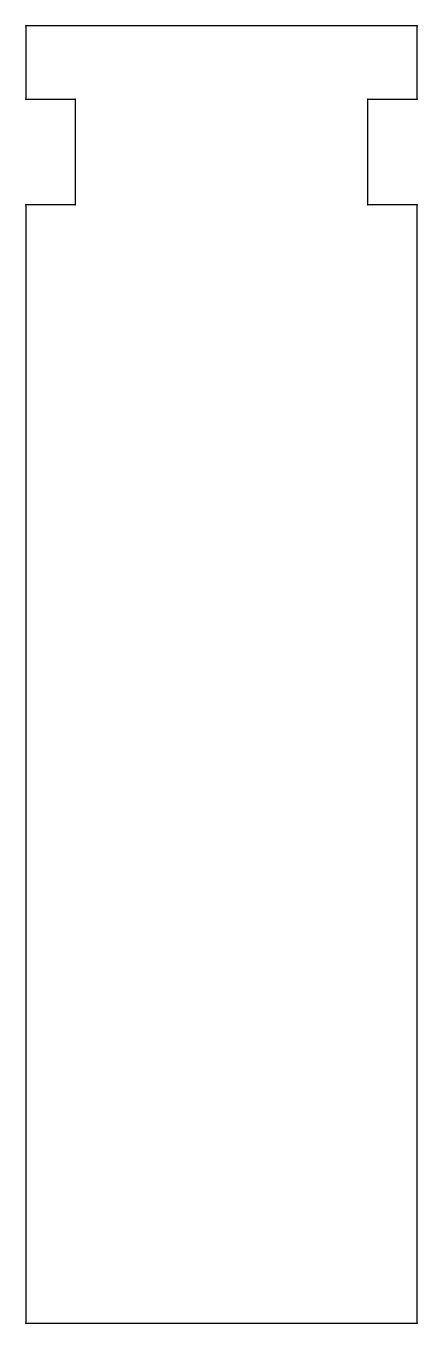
# Model space of a CAD drawing. Header units: millimetres. Extents: x 0 to 26.8, y 0 to 88.8.
import ezdxf

# ---------------------------------------------------------------- set-up
doc = ezdxf.new("R2010")
doc.units = ezdxf.units.MM
doc.layers.get('0').update_dxf_attribs({"linetype": 'CONTINUOUS'})

msp = doc.modelspace()

# ---------------------------------------------------------------- linework, layer by layer
msp.add_lwpolyline([(0, 76.5), (0, 0), (26.75, 0), (26.75, 76.5), (23.375, 76.5), (23.375, 83.75), (26.75, 83.75), (26.75, 88.75), (0, 88.75), (0, 83.75), (3.375, 83.75), (3.375, 76.5)], close=True)
for p in [(0, 88.75), (26.75, 88.75), (0, 83.75), (3.375, 83.75), (23.375, 83.75), (26.75, 83.75), (0, 76.5), (3.375, 76.5), (23.375, 76.5), (26.75, 76.5), (0, 0), (26.75, 0)]:
    msp.add_point(p)

doc.saveas('drawing.dxf')
